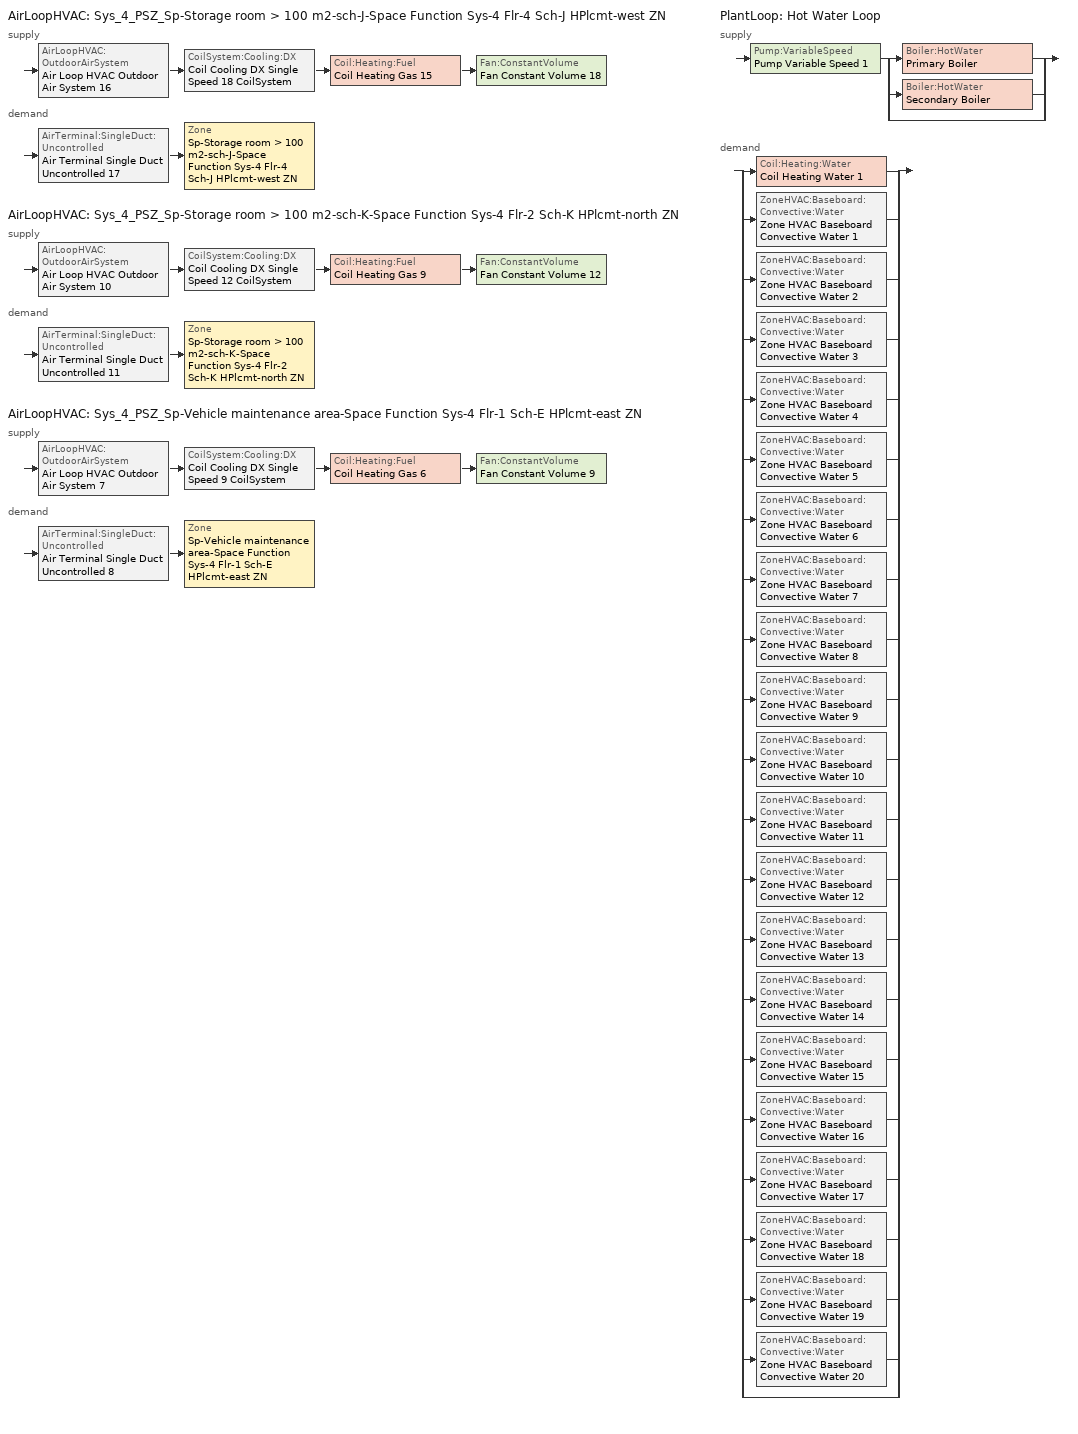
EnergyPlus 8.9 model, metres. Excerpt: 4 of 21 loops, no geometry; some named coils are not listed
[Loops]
AirLoopHVAC 'Sys_4_PSZ_Sp-Storage room > 100 m2-sch-J-Space Function Sys-4 Flr-4 Sch-J HPlcmt-west ZN'
 supply: AirLoopHVAC:OutdoorAirSystem 'Air Loop HVAC Outdoor Air System 16' > CoilSystem:Cooling:DX 'Coil Cooling DX Single Speed 18 CoilSystem' > Coil:Heating:Fuel 'Coil Heating Gas 15' > Fan:ConstantVolume 'Fan Constant Volume 18'
 demand: AirTerminal:SingleDuct:Uncontrolled 'Air Terminal Single Duct Uncontrolled 17' > Zone 'Sp-Storage room > 100 m2-sch-J-Space Function Sys-4 Flr-4 Sch-J HPlcmt-west ZN'
AirLoopHVAC 'Sys_4_PSZ_Sp-Storage room > 100 m2-sch-K-Space Function Sys-4 Flr-2 Sch-K HPlcmt-north ZN'
 supply: AirLoopHVAC:OutdoorAirSystem 'Air Loop HVAC Outdoor Air System 10' > CoilSystem:Cooling:DX 'Coil Cooling DX Single Speed 12 CoilSystem' > Coil:Heating:Fuel 'Coil Heating Gas 9' > Fan:ConstantVolume 'Fan Constant Volume 12'
 demand: AirTerminal:SingleDuct:Uncontrolled 'Air Terminal Single Duct Uncontrolled 11' > Zone 'Sp-Storage room > 100 m2-sch-K-Space Function Sys-4 Flr-2 Sch-K HPlcmt-north ZN'
AirLoopHVAC 'Sys_4_PSZ_Sp-Vehicle maintenance area-Space Function Sys-4 Flr-1 Sch-E HPlcmt-east ZN'
 supply: AirLoopHVAC:OutdoorAirSystem 'Air Loop HVAC Outdoor Air System 7' > CoilSystem:Cooling:DX 'Coil Cooling DX Single Speed 9 CoilSystem' > Coil:Heating:Fuel 'Coil Heating Gas 6' > Fan:ConstantVolume 'Fan Constant Volume 9'
 demand: AirTerminal:SingleDuct:Uncontrolled 'Air Terminal Single Duct Uncontrolled 8' > Zone 'Sp-Vehicle maintenance area-Space Function Sys-4 Flr-1 Sch-E HPlcmt-east ZN'
PlantLoop 'Hot Water Loop'
 supply: Pump:VariableSpeed 'Pump Variable Speed 1' > split
  | Boiler:HotWater 'Primary Boiler'
  | Boiler:HotWater 'Secondary Boiler'
  | bypass
 demand: split
  | Coil:Heating:Water 'Coil Heating Water 1'
  | ZoneHVAC:Baseboard:Convective:Water 'Zone HVAC Baseboard Convective Water 1'
  | ZoneHVAC:Baseboard:Convective:Water 'Zone HVAC Baseboard Convective Water 2'
  | ZoneHVAC:Baseboard:Convective:Water 'Zone HVAC Baseboard Convective Water 3'
  | ZoneHVAC:Baseboard:Convective:Water 'Zone HVAC Baseboard Convective Water 4'
  | ZoneHVAC:Baseboard:Convective:Water 'Zone HVAC Baseboard Convective Water 5'
  | ZoneHVAC:Baseboard:Convective:Water 'Zone HVAC Baseboard Convective Water 6'
  | ZoneHVAC:Baseboard:Convective:Water 'Zone HVAC Baseboard Convective Water 7'
  | ZoneHVAC:Baseboard:Convective:Water 'Zone HVAC Baseboard Convective Water 8'
  | ZoneHVAC:Baseboard:Convective:Water 'Zone HVAC Baseboard Convective Water 9'
  | ZoneHVAC:Baseboard:Convective:Water 'Zone HVAC Baseboard Convective Water 10'
  | ZoneHVAC:Baseboard:Convective:Water 'Zone HVAC Baseboard Convective Water 11'
  | ZoneHVAC:Baseboard:Convective:Water 'Zone HVAC Baseboard Convective Water 12'
  | ZoneHVAC:Baseboard:Convective:Water 'Zone HVAC Baseboard Convective Water 13'
  | ZoneHVAC:Baseboard:Convective:Water 'Zone HVAC Baseboard Convective Water 14'
  | ZoneHVAC:Baseboard:Convective:Water 'Zone HVAC Baseboard Convective Water 15'
  | ZoneHVAC:Baseboard:Convective:Water 'Zone HVAC Baseboard Convective Water 16'
  | ZoneHVAC:Baseboard:Convective:Water 'Zone HVAC Baseboard Convective Water 17'
  | ZoneHVAC:Baseboard:Convective:Water 'Zone HVAC Baseboard Convective Water 18'
  | ZoneHVAC:Baseboard:Convective:Water 'Zone HVAC Baseboard Convective Water 19'
  | ZoneHVAC:Baseboard:Convective:Water 'Zone HVAC Baseboard Convective Water 20'
  | bypass
[ZoneControl:Thermostat] Control Object Type 1=ThermostatSetpoint:DualSetpoint
Name | Zone or ZoneList | Control Type Schedule | Control Name 1
Sp-Storage room > 100 m2-sch-J-Space Function Sys-4 Flr-4 Sch-J HPlcmt-west ZN Thermostat | Sp-Storage room > 100 m2-sch-J-Space Function Sys-4 Flr-4 Sch-J HPlcmt-west ZN | Sp-Storage room > 100 m2-sch-J-Space Function Sys-4 Flr-4 Sch-J HPlcmt-west ZN Thermostat Schedule | Space Function Storage room > 100 m2-sch-J Thermostat 2
Sp-Storage room > 100 m2-sch-K-Space Function Sys-4 Flr-2 Sch-K HPlcmt-north ZN Thermostat | Sp-Storage room > 100 m2-sch-K-Space Function Sys-4 Flr-2 Sch-K HPlcmt-north ZN | Sp-Storage room > 100 m2-sch-K-Space Function Sys-4 Flr-2 Sch-K HPlcmt-north ZN Thermostat Schedule | Space Function Storage room > 100 m2-sch-K Thermostat 2
Sp-Vehicle maintenance area-Space Function Sys-4 Flr-1 Sch-E HPlcmt-east ZN Thermostat | Sp-Vehicle maintenance area-Space Function Sys-4 Flr-1 Sch-E HPlcmt-east ZN | Sp-Vehicle maintenance area-Space Function Sys-4 Flr-1 Sch-E HPlcmt-east ZN Thermostat Schedule | Space Function Vehicle maintenance area Thermostat 2
[ThermostatSetpoint:DualSetpoint]
Name | Heating Setpoint Temperature Schedule | Cooling Setpoint Temperature Schedule
Space Function Storage room > 100 m2-sch-J Thermostat 2 | NECB-J-Thermostat Setpoint-Heating | NECB-J-Thermostat Setpoint-Cooling
Space Function Storage room > 100 m2-sch-K Thermostat 2 | NECB-K-Thermostat Setpoint-Heating | NECB-K-Thermostat Setpoint-Cooling
Space Function Vehicle maintenance area Thermostat 2 | NECB-E-Thermostat Setpoint-Heating | NECB-E-Thermostat Setpoint-Cooling
[AirTerminal:SingleDuct:Uncontrolled] Availability Schedule=Always On Discrete; Maximum Air Flow Rate {m3/s}=AutoSize
Air Terminal Single Duct Uncontrolled 17; Air Terminal Single Duct Uncontrolled 11; Air Terminal Single Duct Uncontrolled 8
[ZoneHVAC:Baseboard:Convective:Water] Availability Schedule=Always On Discrete; Heating Design Capacity Method=HeatingDesignCapacity; Heating Design Capacity {W}=Autosize; Heating Design Capacity Per Floor Area {W/m2}=0; Fraction of Autosized Heating Design Capacity=0.8; U-Factor Times Area Value {W/K}=Autosize; Maximum Water Flow Rate {m3/s}=Autosize; Convergence Tolerance=0.001
Zone HVAC Baseboard Convective Water 5; Zone HVAC Baseboard Convective Water 3; Zone HVAC Baseboard Convective Water 1; Zone HVAC Baseboard Convective Water 2; Zone HVAC Baseboard Convective Water 19; Zone HVAC Baseboard Convective Water 18; Zone HVAC Baseboard Convective Water 20; Zone HVAC Baseboard Convective Water 12; Zone HVAC Baseboard Convective Water 13; Zone HVAC Baseboard Convective Water 16; Zone HVAC Baseboard Convective Water 14; Zone HVAC Baseboard Convective Water 9; Zone HVAC Baseboard Convective Water 15; Zone HVAC Baseboard Convective Water 6; Zone HVAC Baseboard Convective Water 10; Zone HVAC Baseboard Convective Water 7; Zone HVAC Baseboard Convective Water 17; Zone HVAC Baseboard Convective Water 11; Zone HVAC Baseboard Convective Water 8; Zone HVAC Baseboard Convective Water 4
[Zone equipment]
Sp-Storage room > 100 m2-sch-J-Space Function Sys-4 Flr-4 Sch-J HPlcmt-west ZN: Air Terminal Single Duct Uncontrolled 17, Zone HVAC Baseboard Convective Water 17
Sp-Storage room > 100 m2-sch-K-Space Function Sys-4 Flr-2 Sch-K HPlcmt-north ZN: Air Terminal Single Duct Uncontrolled 11, Zone HVAC Baseboard Convective Water 11
Sp-Vehicle maintenance area-Space Function Sys-4 Flr-1 Sch-E HPlcmt-east ZN: Air Terminal Single Duct Uncontrolled 8, Zone HVAC Baseboard Convective Water 8
[Sizing:Zone] Zone Cooling Design Supply Air Temperature Input Method=SupplyAirTemperature; Zone Cooling Design Supply Air Temperature {C}=13; Zone Cooling Design Supply Air Temperature Difference {deltaC}=11.11; Zone Heating Design Supply Air Temperature Input Method=SupplyAirTemperature; Zone Heating Design Supply Air Temperature {C}=43; Zone Heating Design Supply Air Temperature Difference {deltaC}=11.11; Zone Cooling Design Supply Air Humidity Ratio {kgWater/kgDryAir}=0.0085; Zone Heating Design Supply Air Humidity Ratio {kgWater/kgDryAir}=0.008; Zone Heating Sizing Factor=1.3; Zone Cooling Sizing Factor=1.1; Cooling Design Air Flow Method=DesignDay; Cooling Design Air Flow Rate {m3/s}=0; Cooling Minimum Air Flow per Zone Floor Area {m3/s-m2}=0.000762; Cooling Minimum Air Flow {m3/s}=0; Cooling Minimum Air Flow Fraction=0; Heating Design Air Flow Method=DesignDay; Heating Design Air Flow Rate {m3/s}=0; Heating Maximum Air Flow per Zone Floor Area {m3/s-m2}=0.002032; Heating Maximum Air Flow {m3/s}=0.141576; Heating Maximum Air Flow Fraction=0.3; Account for Dedicated Outdoor Air System=No
Name | Design Specification Outdoor Air Object | Design Specification Zone Air Distribution Object
Sp-Storage room > 100 m2-sch-J-Space Function Sys-4 Flr-4 Sch-J HPlcmt-west ZN | Space Function Storage room > 100 m2-sch-J Ventilation | Sp-Storage room > 100 m2-sch-J-Space Function Sys-4 Flr-4 Sch-J HPlcmt-west ZN Design Spec Zone Air Dist
Sp-Storage room > 100 m2-sch-K-Space Function Sys-4 Flr-2 Sch-K HPlcmt-north ZN | Space Function Storage room > 100 m2-sch-K Ventilation | Sp-Storage room > 100 m2-sch-K-Space Function Sys-4 Flr-2 Sch-K HPlcmt-north ZN Design Spec Zone Air Dist
Sp-Vehicle maintenance area-Space Function Sys-4 Flr-1 Sch-E HPlcmt-east ZN | Space Function Vehicle maintenance area Ventilation | Sp-Vehicle maintenance area-Space Function Sys-4 Flr-1 Sch-E HPlcmt-east ZN Design Spec Zone Air Dist
[DesignSpecification:ZoneAirDistribution] Zone Air Distribution Effectiveness in Cooling Mode=1; Zone Air Distribution Effectiveness in Heating Mode=1
Sp-Storage room > 100 m2-sch-J-Space Function Sys-4 Flr-4 Sch-J HPlcmt-west ZN Design Spec Zone Air Dist; Sp-Storage room > 100 m2-sch-K-Space Function Sys-4 Flr-2 Sch-K HPlcmt-north ZN Design Spec Zone Air Dist; Sp-Vehicle maintenance area-Space Function Sys-4 Flr-1 Sch-E HPlcmt-east ZN Design Spec Zone Air Dist
[Controller:MechanicalVentilation] Availability Schedule=Always On Discrete; Demand Controlled Ventilation=No; System Outdoor Air Method=ZoneSum
Name | Zone Name 1 | Design Specification Outdoor Air Object Name 1 | Design Specification Zone Air Distribution Object Name 1
Controller Mechanical Ventilation 16 | Sp-Storage room > 100 m2-sch-J-Space Function Sys-4 Flr-4 Sch-J HPlcmt-west ZN | Space Function Storage room > 100 m2-sch-J Ventilation | Sp-Storage room > 100 m2-sch-J-Space Function Sys-4 Flr-4 Sch-J HPlcmt-west ZN Design Spec Zone Air Dist
Controller Mechanical Ventilation 10 | Sp-Storage room > 100 m2-sch-K-Space Function Sys-4 Flr-2 Sch-K HPlcmt-north ZN | Space Function Storage room > 100 m2-sch-K Ventilation | Sp-Storage room > 100 m2-sch-K-Space Function Sys-4 Flr-2 Sch-K HPlcmt-north ZN Design Spec Zone Air Dist
Controller Mechanical Ventilation 7 | Sp-Vehicle maintenance area-Space Function Sys-4 Flr-1 Sch-E HPlcmt-east ZN | Space Function Vehicle maintenance area Ventilation | Sp-Vehicle maintenance area-Space Function Sys-4 Flr-1 Sch-E HPlcmt-east ZN Design Spec Zone Air Dist
[DesignSpecification:OutdoorAir] Outdoor Air Method=Sum; Outdoor Air Flow per Person {m3/s-person}=0; Outdoor Air Flow per Zone {m3/s}=0; Outdoor Air Flow Air Changes per Hour {1/hr}=0
Name | Outdoor Air Flow per Zone Floor Area {m3/s-m2}
Space Function Storage room > 100 m2-sch-J Ventilation; Space Function Storage room > 100 m2-sch-K Ventilation | 0.0003556
Space Function Vehicle maintenance area Ventilation | 0.00762
[Fan:ConstantVolume] Availability Schedule=Always On Discrete; Fan Total Efficiency=0.7; Pressure Rise {Pa}=250; Maximum Flow Rate {m3/s}=AutoSize; Motor Efficiency=0.9; Motor In Airstream Fraction=1
Fan Constant Volume 18; Fan Constant Volume 12; Fan Constant Volume 9
[Coil:Cooling:DX:SingleSpeed] Availability Schedule=Always On Discrete; Gross Rated Total Cooling Capacity {W}=Autosize; Gross Rated Sensible Heat Ratio=Autosize; Gross Rated Cooling COP {W/W}=3; Rated Air Flow Rate {m3/s}=Autosize; Rated Evaporator Fan Power Per Volume Flow Rate {W/(m3/s)}=773.3; Condenser Type=AirCooled; Evaporative Condenser Effectiveness=0; Evaporative Condenser Air Flow Rate {m3/s}=Autosize; Evaporative Condenser Pump Rated Power Consumption {W}=Autosize; Crankcase Heater Capacity {W}=0; Maximum Outdoor Dry-Bulb Temperature for Crankcase Heater Operation {C}=0; Basin Heater Capacity {W/K}=0; Basin Heater Setpoint Temperature {C}=10
Name | Total Cooling Capacity Function of Temperature Curve | Total Cooling Capacity Function of Flow Fraction Curve | Energy Input Ratio Function of Temperature Curve | Energy Input Ratio Function of Flow Fraction Curve | Part Load Fraction Correlation Curve
Coil Cooling DX Single Speed 18 | Curve Biquadratic 35 | Curve Quadratic 38 | Curve Biquadratic 36 | Curve Quadratic 39 | Curve Cubic 15
Coil Cooling DX Single Speed 12 | Curve Biquadratic 23 | Curve Quadratic 26 | Curve Biquadratic 24 | Curve Quadratic 27 | Curve Cubic 9
Coil Cooling DX Single Speed 9 | Curve Biquadratic 17 | Curve Quadratic 20 | Curve Biquadratic 18 | Curve Quadratic 21 | Curve Cubic 6
[AirLoopHVAC] Design Supply Air Flow Rate {m3/s}=AutoSize
Sys_4_PSZ_Sp-Storage room > 100 m2-sch-J-Space Function Sys-4 Flr-4 Sch-J HPlcmt-west ZN; Sys_4_PSZ_Sp-Storage room > 100 m2-sch-K-Space Function Sys-4 Flr-2 Sch-K HPlcmt-north ZN; Sys_4_PSZ_Sp-Vehicle maintenance area-Space Function Sys-4 Flr-1 Sch-E HPlcmt-east ZN
[Sizing:System] Type of Load to Size On=Sensible; Design Outdoor Air Flow Rate {m3/s}=Autosize; Central Heating Maximum System Air Flow Ratio=1; Preheat Design Temperature {C}=7; Preheat Design Humidity Ratio {kgWater/kgDryAir}=0.008; Precool Design Temperature {C}=13; Precool Design Humidity Ratio {kgWater/kgDryAir}=0.008; Central Cooling Design Supply Air Temperature {C}=13; Central Heating Design Supply Air Temperature {C}=43; Type of Zone Sum to Use=NonCoincident; 100% Outdoor Air in Cooling=No; 100% Outdoor Air in Heating=No; Central Cooling Design Supply Air Humidity Ratio {kgWater/kgDryAir}=0.0085; Central Heating Design Supply Air Humidity Ratio {kgWater/kgDryAir}=0.008; Cooling Supply Air Flow Rate Method=DesignDay; Cooling Supply Air Flow Rate {m3/s}=0; Cooling Supply Air Flow Rate Per Floor Area {m3/s-m2}=0.00996765; Cooling Fraction of Autosized Cooling Supply Air Flow Rate=1; Cooling Supply Air Flow Rate Per Unit Cooling Capacity {m3/s-W}=3.94755e-05; Heating Supply Air Flow Rate Method=DesignDay; Heating Supply Air Flow Rate {m3/s}=0; Heating Supply Air Flow Rate Per Floor Area {m3/s-m2}=0.00996765; Heating Fraction of Autosized Heating Supply Air Flow Rate=1; Heating Fraction of Autosized Cooling Supply Air Flow Rate=1; Heating Supply Air Flow Rate Per Unit Heating Capacity {m3/s-W}=3.15882e-05; System Outdoor Air Method=ZoneSum; Zone Maximum Outdoor Air Fraction=1; Cooling Design Capacity Method=CoolingDesignCapacity; Cooling Design Capacity {W}=Autosize; Cooling Design Capacity Per Floor Area {W/m2}=234.7; Fraction of Autosized Cooling Design Capacity=1; Heating Design Capacity Method=HeatingDesignCapacity; Heating Design Capacity {W}=Autosize; Heating Design Capacity Per Floor Area {W/m2}=157; Fraction of Autosized Heating Design Capacity=1; Central Cooling Capacity Control Method=OnOff
Sys_4_PSZ_Sp-Storage room > 100 m2-sch-J-Space Function Sys-4 Flr-4 Sch-J HPlcmt-west ZN; Sys_4_PSZ_Sp-Storage room > 100 m2-sch-K-Space Function Sys-4 Flr-2 Sch-K HPlcmt-north ZN; Sys_4_PSZ_Sp-Vehicle maintenance area-Space Function Sys-4 Flr-1 Sch-E HPlcmt-east ZN
[Controller:OutdoorAir] Minimum Outdoor Air Flow Rate {m3/s}=Autosize; Maximum Outdoor Air Flow Rate {m3/s}=Autosize; Economizer Control Type=NoEconomizer; Economizer Control Action Type=ModulateFlow; Economizer Maximum Limit Dry-Bulb Temperature {C}=28; Economizer Maximum Limit Enthalpy {J/kg}=64000; Economizer Minimum Limit Dry-Bulb Temperature {C}=-100; Lockout Type=NoLockout; Minimum Limit Type=FixedMinimum; High Humidity Control=No; Control High Indoor Humidity Based on Outdoor Humidity Ratio=Yes; Heat Recovery Bypass Control Type=BypassWhenWithinEconomizerLimits
Name | Mechanical Ventilation Controller
Controller Outdoor Air 16 | Controller Mechanical Ventilation 16
Controller Outdoor Air 10 | Controller Mechanical Ventilation 10
Controller Outdoor Air 7 | Controller Mechanical Ventilation 7
[SetpointManager:MixedAir] Control Variable=Temperature
Node 247 OS Default SPM; Node 246 OS Default SPM; Node 245 OS Default SPM; Node 169 OS Default SPM; Node 168 OS Default SPM; Node 167 OS Default SPM; Node 130 OS Default SPM; Node 129 OS Default SPM; Node 128 OS Default SPM
[CoilSystem:Cooling:DX] Availability Schedule=Always On Discrete
Name | Cooling Coil
Coil Cooling DX Single Speed 18 CoilSystem | Coil Cooling DX Single Speed 18
Coil Cooling DX Single Speed 12 CoilSystem | Coil Cooling DX Single Speed 12
Coil Cooling DX Single Speed 9 CoilSystem | Coil Cooling DX Single Speed 9
[Coil:Heating:Fuel] Availability Schedule=Always On Discrete; Fuel Type=NaturalGas; Burner Efficiency=0.8; Nominal Capacity {W}=AutoSize; Parasitic Electric Load {W}=0; Parasitic Fuel Load {W}=0
Coil Heating Gas 15; Coil Heating Gas 9; Coil Heating Gas 6
[SetpointManager:SingleZone:Reheat] Control Variable=Temperature; Minimum Supply Air Temperature {C}=13; Maximum Supply Air Temperature {C}=43
Name | Control Zone
Setpoint Manager Single Zone Reheat 15 | Sp-Storage room > 100 m2-sch-J-Space Function Sys-4 Flr-4 Sch-J HPlcmt-west ZN
Setpoint Manager Single Zone Reheat 9 | Sp-Storage room > 100 m2-sch-K-Space Function Sys-4 Flr-2 Sch-K HPlcmt-north ZN
Setpoint Manager Single Zone Reheat 6 | Sp-Vehicle maintenance area-Space Function Sys-4 Flr-1 Sch-E HPlcmt-east ZN
[PlantLoop]
Hot Water Loop: Fluid Type=Water; Plant Equipment Operation Scheme=Hot Water Loop Operation Schemes; Maximum Loop Temperature {C}=100; Minimum Loop Temperature {C}=0; Maximum Loop Flow Rate {m3/s}=Autosize; Minimum Loop Flow Rate {m3/s}=0; Plant Loop Volume {m3}=Autocalculate; Load Distribution Scheme=Optimal; Plant Loop Demand Calculation Scheme=SingleSetpoint
[Sizing:Plant]
Hot Water Loop: Loop Type=Heating; Design Loop Exit Temperature {C}=82; Loop Design Temperature Difference {deltaC}=16; Sizing Option=NonCoincident; Zone Timesteps in Averaging Window=1; Coincident Sizing Factor Mode=None
[Pump:VariableSpeed]
Pump Variable Speed 1: Design Maximum Flow Rate {m3/s}=Autosize; Design Pump Head {Pa}=179352; Design Power Consumption {W}=Autosize; Motor Efficiency=0.9; Fraction of Motor Inefficiencies to Fluid Stream=0; Coefficient 1 of the Part Load Performance Curve=0; Coefficient 2 of the Part Load Performance Curve=1; Coefficient 3 of the Part Load Performance Curve=0; Coefficient 4 of the Part Load Performance Curve=0; Design Minimum Flow Rate {m3/s}=0; Pump Control Type=Intermittent; Skin Loss Radiative Fraction=0.5; Design Power Sizing Method=PowerPerFlowPerPressure; Design Electric Power per Unit Flow Rate {W/(m3/s)}=348701.1; Design Shaft Power per Unit Flow Rate per Unit Head=1.28205; Design Minimum Flow Rate Fraction=0
[Boiler:HotWater] Fuel Type=NaturalGas; Nominal Capacity {W}=Autosize; Nominal Thermal Efficiency=0.8; Design Water Outlet Temperature {C}=82; Design Water Flow Rate {m3/s}=Autosize; Minimum Part Load Ratio=0; Maximum Part Load Ratio=1; Optimum Part Load Ratio=1; Water Outlet Upper Temperature Limit {C}=99; Boiler Flow Mode=ConstantFlow; Parasitic Electric Load {W}=0; Sizing Factor=1
Primary Boiler; Secondary Boiler
[SetpointManager:OutdoorAirReset]
Setpoint Manager Outdoor Air Reset 1: Control Variable=Temperature; Setpoint at Outdoor Low Temperature {C}=82; Outdoor Low Temperature {C}=-16; Setpoint at Outdoor High Temperature {C}=60; Outdoor High Temperature {C}=0
[PlantEquipmentOperationSchemes]
Hot Water Loop Operation Schemes: Control Scheme Object Type 1=PlantEquipmentOperation:HeatingLoad; Control Scheme Name 1=Hot Water Loop Heating Operation Scheme; Control Scheme Schedule Name 1=Always On Discrete
[PlantEquipmentOperation:HeatingLoad]
Hot Water Loop Heating Operation Scheme: Load Range Lower Limit 1 {W}=0; Load Range Upper Limit 1 {W}=1000000000; Range Equipment List Name 1=Hot Water Loop Heating Equipment List
[PlantEquipmentList]
Hot Water Loop Heating Equipment List: Boiler:HotWater, Primary Boiler, Boiler:HotWater, Secondary Boiler
[Schedule:Compact]
Sp-Storage room > 100 m2-sch-J-Space Function Sys-4 Flr-4 Sch-J HPlcmt-west ZN Thermostat Schedule; Sp-Storage room > 100 m2-sch-K-Space Function Sys-4 Flr-2 Sch-K HPlcmt-north ZN Thermostat Schedule; Sp-Vehicle maintenance area-Space Function Sys-4 Flr-1 Sch-E HPlcmt-east ZN Thermostat Schedule: Through: 12/31, For: AllDays, Until: 24:00, 4
[Schedule:Day:Interval]
NECB-J-Thermostat Setpoint-Heating Sun|Hol Day; NECB-J-Thermostat Setpoint-Heating Default|Wkdy Day; NECB-J-Thermostat Setpoint-Heating Sat Day; NECB-J-Thermostat Setpoint-Heating Default: No, 24:00, 22
NECB-J-Thermostat Setpoint-Cooling Sun|Hol Day; NECB-J-Thermostat Setpoint-Cooling Default|Wkdy Day; NECB-J-Thermostat Setpoint-Cooling Sat Day; NECB-J-Thermostat Setpoint-Cooling Default: No, 24:00, 24
NECB-K-Thermostat Setpoint-Heating Sun|Hol Day; NECB-K-Thermostat Setpoint-Heating Default|Wkdy Day; NECB-K-Thermostat Setpoint-Heating Sat Day; NECB-K-Thermostat Setpoint-Heating Default: No, 24:00, 5
NECB-K-Thermostat Setpoint-Cooling Sun|Hol Day; NECB-K-Thermostat Setpoint-Cooling Default|Wkdy Day; NECB-K-Thermostat Setpoint-Cooling Sat Day; NECB-K-Thermostat Setpoint-Cooling Default; NECB-E-Thermostat Setpoint-Cooling Sun|Hol Day: No, 24:00, 35
NECB-E-Thermostat Setpoint-Heating Sun|Hol Day: No, 24:00, 18
NECB-E-Thermostat Setpoint-Heating Default|Wkdy Day; NECB-E-Thermostat Setpoint-Heating Default: No, 07:00, 18, 08:00, 20, 19:00, 22, 24:00, 18
NECB-E-Thermostat Setpoint-Heating Sat Day: No, 08:00, 18, 09:00, 20, 17:00, 22, 24:00, 18
NECB-E-Thermostat Setpoint-Cooling Default|Wkdy Day; NECB-E-Thermostat Setpoint-Cooling Default: No, 07:00, 35, 19:00, 24, 24:00, 35
NECB-E-Thermostat Setpoint-Cooling Sat Day: No, 08:00, 35, 17:00, 24, 24:00, 35
[Schedule:Week:Daily]
NECB-J-Thermostat Setpoint-Heating Week Rule - Jan1-Dec31: NECB-J-Thermostat Setpoint-Heating Sun|Hol Day, NECB-J-Thermostat Setpoint-Heating Default|Wkdy Day, NECB-J-Thermostat Setpoint-Heating Default|Wkdy Day, NECB-J-Thermostat Setpoint-Heating Default|Wkdy Day, NECB-J-Thermostat Setpoint-Heating Default|Wkdy Day, NECB-J-Thermostat Setpoint-Heating Default|Wkdy Day, NECB-J-Thermostat Setpoint-Heating Sat Day, NECB-J-Thermostat Setpoint-Heating Default, NECB-J-Thermostat Setpoint-Heating Default, NECB-J-Thermostat Setpoint-Heating Default, NECB-J-Thermostat Setpoint-Heating Default, NECB-J-Thermostat Setpoint-Heating Default
NECB-J-Thermostat Setpoint-Cooling Week Rule - Jan1-Dec31: NECB-J-Thermostat Setpoint-Cooling Sun|Hol Day, NECB-J-Thermostat Setpoint-Cooling Default|Wkdy Day, NECB-J-Thermostat Setpoint-Cooling Default|Wkdy Day, NECB-J-Thermostat Setpoint-Cooling Default|Wkdy Day, NECB-J-Thermostat Setpoint-Cooling Default|Wkdy Day, NECB-J-Thermostat Setpoint-Cooling Default|Wkdy Day, NECB-J-Thermostat Setpoint-Cooling Sat Day, NECB-J-Thermostat Setpoint-Cooling Default, NECB-J-Thermostat Setpoint-Cooling Default, NECB-J-Thermostat Setpoint-Cooling Default, NECB-J-Thermostat Setpoint-Cooling Default, NECB-J-Thermostat Setpoint-Cooling Default
NECB-K-Thermostat Setpoint-Heating Week Rule - Jan1-Dec31: NECB-K-Thermostat Setpoint-Heating Sun|Hol Day, NECB-K-Thermostat Setpoint-Heating Default|Wkdy Day, NECB-K-Thermostat Setpoint-Heating Default|Wkdy Day, NECB-K-Thermostat Setpoint-Heating Default|Wkdy Day, NECB-K-Thermostat Setpoint-Heating Default|Wkdy Day, NECB-K-Thermostat Setpoint-Heating Default|Wkdy Day, NECB-K-Thermostat Setpoint-Heating Sat Day, NECB-K-Thermostat Setpoint-Heating Default, NECB-K-Thermostat Setpoint-Heating Default, NECB-K-Thermostat Setpoint-Heating Default, NECB-K-Thermostat Setpoint-Heating Default, NECB-K-Thermostat Setpoint-Heating Default
NECB-K-Thermostat Setpoint-Cooling Week Rule - Jan1-Dec31: NECB-K-Thermostat Setpoint-Cooling Sun|Hol Day, NECB-K-Thermostat Setpoint-Cooling Default|Wkdy Day, NECB-K-Thermostat Setpoint-Cooling Default|Wkdy Day, NECB-K-Thermostat Setpoint-Cooling Default|Wkdy Day, NECB-K-Thermostat Setpoint-Cooling Default|Wkdy Day, NECB-K-Thermostat Setpoint-Cooling Default|Wkdy Day, NECB-K-Thermostat Setpoint-Cooling Sat Day, NECB-K-Thermostat Setpoint-Cooling Default, NECB-K-Thermostat Setpoint-Cooling Default, NECB-K-Thermostat Setpoint-Cooling Default, NECB-K-Thermostat Setpoint-Cooling Default, NECB-K-Thermostat Setpoint-Cooling Default
NECB-E-Thermostat Setpoint-Heating Week Rule - Jan1-Dec31: NECB-E-Thermostat Setpoint-Heating Sun|Hol Day, NECB-E-Thermostat Setpoint-Heating Default|Wkdy Day, NECB-E-Thermostat Setpoint-Heating Default|Wkdy Day, NECB-E-Thermostat Setpoint-Heating Default|Wkdy Day, NECB-E-Thermostat Setpoint-Heating Default|Wkdy Day, NECB-E-Thermostat Setpoint-Heating Default|Wkdy Day, NECB-E-Thermostat Setpoint-Heating Sat Day, NECB-E-Thermostat Setpoint-Heating Default, NECB-E-Thermostat Setpoint-Heating Default, NECB-E-Thermostat Setpoint-Heating Default, NECB-E-Thermostat Setpoint-Heating Default, NECB-E-Thermostat Setpoint-Heating Default
NECB-E-Thermostat Setpoint-Cooling Week Rule - Jan1-Dec31: NECB-E-Thermostat Setpoint-Cooling Sun|Hol Day, NECB-E-Thermostat Setpoint-Cooling Default|Wkdy Day, NECB-E-Thermostat Setpoint-Cooling Default|Wkdy Day, NECB-E-Thermostat Setpoint-Cooling Default|Wkdy Day, NECB-E-Thermostat Setpoint-Cooling Default|Wkdy Day, NECB-E-Thermostat Setpoint-Cooling Default|Wkdy Day, NECB-E-Thermostat Setpoint-Cooling Sat Day, NECB-E-Thermostat Setpoint-Cooling Default, NECB-E-Thermostat Setpoint-Cooling Default, NECB-E-Thermostat Setpoint-Cooling Default, NECB-E-Thermostat Setpoint-Cooling Default, NECB-E-Thermostat Setpoint-Cooling Default
[Schedule:Year]
NECB-J-Thermostat Setpoint-Heating: NECB-J-Thermostat Setpoint-Heating Week Rule - Jan1-Dec31, 1, 1, 12, 31
NECB-J-Thermostat Setpoint-Cooling: NECB-J-Thermostat Setpoint-Cooling Week Rule - Jan1-Dec31, 1, 1, 12, 31
NECB-K-Thermostat Setpoint-Heating: NECB-K-Thermostat Setpoint-Heating Week Rule - Jan1-Dec31, 1, 1, 12, 31
NECB-K-Thermostat Setpoint-Cooling: NECB-K-Thermostat Setpoint-Cooling Week Rule - Jan1-Dec31, 1, 1, 12, 31
NECB-E-Thermostat Setpoint-Heating: NECB-E-Thermostat Setpoint-Heating Week Rule - Jan1-Dec31, 1, 1, 12, 31
NECB-E-Thermostat Setpoint-Cooling: NECB-E-Thermostat Setpoint-Cooling Week Rule - Jan1-Dec31, 1, 1, 12, 31
[Schedule:Constant]
Always On Discrete: Hourly Value=1
[Curve:Biquadratic] Minimum Value of x {BasedOnField A2}=13; Maximum Value of x {BasedOnField A2}=24; Minimum Value of y {BasedOnField A3}=24; Maximum Value of y {BasedOnField A3}=46
Name | Coefficient1 Constant | Coefficient2 x | Coefficient3 x**2 | Coefficient4 y | Coefficient5 y**2 | Coefficient6 x*y
Curve Biquadratic 35; Curve Biquadratic 23; Curve Biquadratic 17 | 0.867905 | 0.0142459 | 0.000554364 | -0.00755748 | 3.3048e-05 | -0.000191808
Curve Biquadratic 36; Curve Biquadratic 24; Curve Biquadratic 18 | 0.116936 | 0.0284933 | -0.000411156 | 0.0214108 | 0.000161028 | -0.000679104
[Curve:Quadratic] Coefficient1 Constant=1; Coefficient2 x=0; Coefficient3 x**2=0; Minimum Value of x {BasedOnField A2}=0; Maximum Value of x {BasedOnField A2}=1
Curve Quadratic 38; Curve Quadratic 39; Curve Quadratic 26; Curve Quadratic 27; Curve Quadratic 20; Curve Quadratic 21
[Curve:Cubic] Coefficient1 Constant=0.0277; Coefficient2 x=4.9151; Coefficient3 x**2=-8.184; Coefficient4 x**3=4.2702; Minimum Value of x {BasedOnField A2}=0.7; Maximum Value of x {BasedOnField A2}=1
Curve Cubic 15; Curve Cubic 9; Curve Cubic 6
